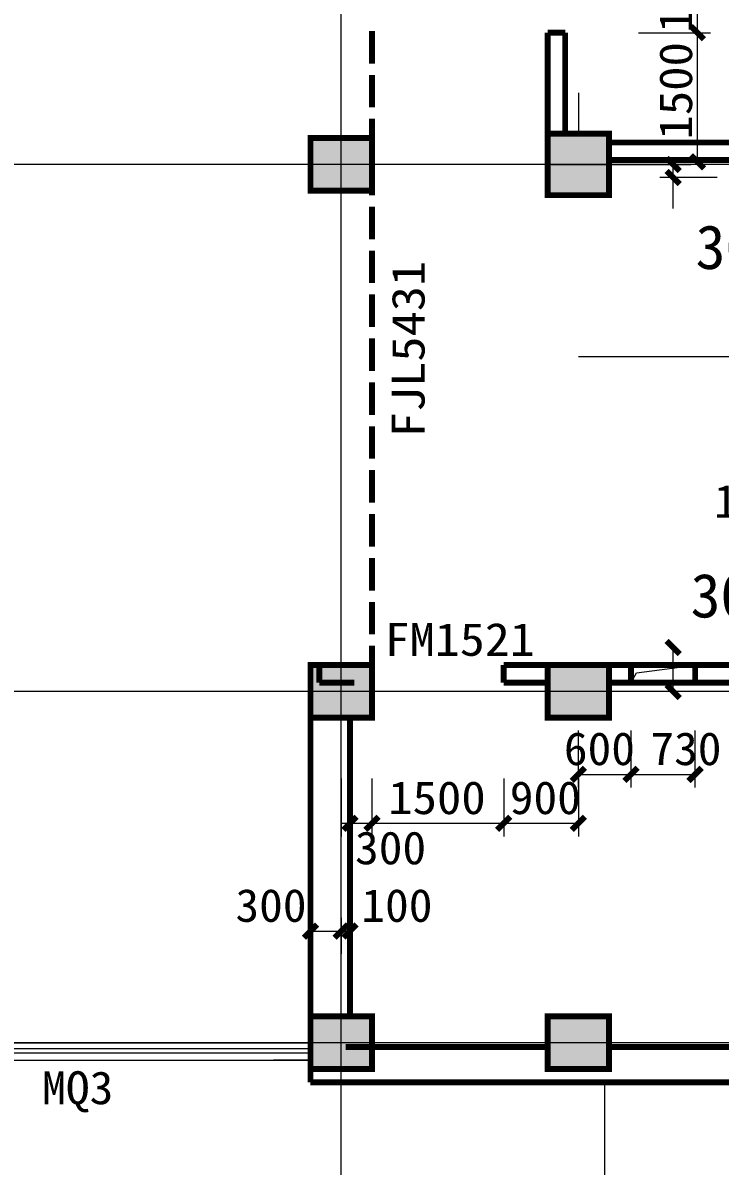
# Model space of a CAD drawing. Extents: x -307567 to 704339, y -10277 to 165507.
# Drawn here: x 159829 to 167769, y 24176 to 37192 of the extents above; entities that cross this region are included whole.
import ezdxf
from ezdxf.enums import TextEntityAlignment as Align

# ---------------------------------------------------------------- set-up
doc = ezdxf.new("R2010")
doc.units = 0
doc.header["$MEASUREMENT"] = 0
doc.layers.add('wode', color=250, linetype='CONTINUOUS', lineweight=0)
doc.layers.add('中文', color=4, linetype='CONTINUOUS')
doc.styles.get("Standard").update_dxf_attribs({"font": 'txt', "height": 3})

msp = doc.modelspace()

# ---------------------------------------------------------------- linework, layer by layer
at = {"layer": 'wode', "color": 0}
for p, q in [((163454.6026, 14532.32064), (163454.6026, 99322.83485)), ((167510.33804, 35580.36533), (167510.33804, 38280.33159)), ((166839.9973, 37080.34659), (167660.33617, 37080.34659)), ((165804.58544, 36395.77415), (165804.58544, 35930.36249)), ((166004.57073, 36395.77415), (166004.57073, 35930.36249)), ((166154.56886, 36395.77415), (166154.56886, 35930.36249)), ((195197.62623, 35580.36533), (118974.00627, 35580.36533)), ((165845.82027, 35580.36533), (167440.02642, 35580.36533)), ((167734.67606, 35580.36533), (167083.67101, 35580.36533)), ((167233.66914, 35080.37464), (167233.66914, 35580.36533)), ((167734.67606, 35430.36721), (167083.67101, 35430.36721)), ((166154.56886, 33394.3926), (168754.56077, 33394.3926)), ((167233.66914, 29580.44148), (167233.66914, 30080.43561)), ((163337.63629, 29880.43773), (163306.14255, 29880.43773)), ((163321.88942, 29880.43773), (163337.63629, 29880.43773)), ((166818.06154, 29790.42421), (167484.55711, 29880.43773)), ((166754.56136, 29680.44099), (166818.06154, 29790.42421)), ((195197.62623, 29580.44148), (118974.00627, 29580.44148)), ((167734.67606, 29580.44148), (167083.67101, 29580.44148)), ((166154.56886, 28486.2432), (166154.56886, 29134.90223)), ((166754.56136, 28486.2432), (166754.56136, 29134.90223)), ((167484.55711, 28486.2432), (167484.55711, 29134.90223)), ((163454.6026, 28588.18932), (163454.6026, 27928.46399)), ((163804.62264, 28588.18932), (163804.62264, 27928.46399)), ((165304.60389, 28588.18932), (165304.60389, 27928.46399)), ((166154.56886, 28636.24132), (166754.56136, 28636.24132)), ((166154.56886, 28588.18932), (166154.56886, 27928.46399)), ((166754.56136, 28636.24132), (167484.55711, 28636.24132)), ((163454.6026, 28078.46211), (164054.5951, 28078.46211)), ((164054.5951, 28078.46211), (165554.57635, 28078.46211)), ((165554.57635, 28078.46211), (166154.56886, 28078.46211)), ((163104.61919, 27001.7891), (163104.61919, 26592.82814)), ((163454.6026, 27001.7891), (163454.6026, 26592.82814)), ((163554.61356, 27001.7891), (163554.61356, 26592.82814)), ((163104.61919, 26851.79097), (163454.6026, 26851.79097)), ((163454.6026, 26851.79097), (163554.61356, 26851.79097)), ((195197.62623, 25580.49186), (118974.00627, 25580.49186)), ((195197.62623, 25580.49186), (118974.00627, 25580.49186)), ((157954.69577, 25580.49186), (163104.61919, 25580.49186)), ((157954.69577, 25515.19154), (163104.61919, 25515.19154)), ((163104.61919, 25580.49186), (162684.61711, 25580.49186)), ((157954.69577, 25465.19179), (163104.61919, 25465.19179)), ((157954.69577, 25380.49398), (163104.61919, 25380.49398)), ((163104.61919, 25380.49398), (162684.61711, 25380.49398)), ((166452.51435, 25130.49748), (166452.51435, 23630.51623))]:
    msp.add_line(p, q, dxfattribs=at)
at = {"layer": 'wode', "color": 0, "const_width": 67.49915}
for points in [[(163804.62264, 36728.75873), (163804.62264, 37099.8631)], [(166004.57073, 37080.34659), (165804.58544, 37080.34659)], [(165804.58544, 37080.34659), (165804.58544, 35844.23991)], [(166004.57073, 35930.36249), (166004.57073, 37080.34659)], [(167435.33898, 37155.34565), (167585.3371, 37005.34752)], [(163804.62264, 36228.76574), (163804.62264, 36599.87011)], [(163804.62264, 35728.77046), (163804.62264, 36099.87483)], [(165804.58544, 35930.36249), (165804.58544, 35230.37276), (166504.58889, 35230.37276), (166504.58889, 35930.36249), (165804.58544, 35930.36249), (165804.58544, 35230.37276)], [(163104.61919, 35880.36158), (163104.61919, 35280.36908), (163804.62264, 35280.36908), (163804.62264, 35880.36158), (163104.61919, 35880.36158), (163104.61919, 35280.36908)], [(166504.58889, 35830.36526), (170654.51261, 35830.36526)], [(167158.67007, 35655.3644), (167308.6682, 35505.36627)], [(167435.33898, 35685.36585), (167585.3371, 35535.36773)], [(163804.62264, 35228.77748), (163804.62264, 35599.88185)], [(166504.58889, 35630.36624), (168554.53886, 35630.36624)], [(167158.67007, 35506.06893), (167308.6682, 35356.07081)], [(163804.62264, 34728.78449), (163804.62264, 35099.88886)], [(163804.62264, 34228.78921), (163804.62264, 34599.89358)], [(163804.62264, 33728.79622), (163804.62264, 34099.90059)], [(163804.62264, 33228.80324), (163804.62264, 33599.90761)], [(163804.62264, 32728.80796), (163804.62264, 33099.91233)], [(163804.62264, 32228.81497), (163804.62264, 32599.91934)], [(163804.62264, 31728.82084), (163804.62264, 32099.92636)], [(163804.62264, 31228.82786), (163804.62264, 31599.93223)], [(163804.62264, 30728.83372), (163804.62264, 31099.93809)], [(163804.62264, 30228.83959), (163804.62264, 30599.94511)], [(163804.62264, 29728.84661), (163804.62264, 30099.95098)], [(167158.67007, 30155.43467), (167308.6682, 30005.43655)], [(163104.61919, 29880.43773), (163104.61919, 29280.44523), (163804.62264, 29280.44523), (163804.62264, 29880.43773), (163104.61919, 29880.43773), (163104.61919, 29280.44523)], [(163604.60073, 29880.43773), (163204.63014, 29880.43773)], [(163204.63014, 29680.44099), (163204.63014, 29880.43773)], [(165304.60389, 29680.44099), (165304.60389, 29880.43773)], [(165304.60389, 29880.43773), (165852.15564, 29880.43773)], [(165804.58544, 29880.43773), (165804.58544, 29280.44523), (166504.58889, 29280.44523), (166504.58889, 29880.43773), (165804.58544, 29880.43773), (165804.58544, 29280.44523)], [(166504.58889, 29880.43773), (168554.53886, 29880.43773)], [(166754.56136, 29880.43773), (166754.56136, 29680.44099)], [(166754.56136, 29880.43773), (166754.56136, 29680.44099)], [(167484.55711, 29680.44099), (167484.55711, 29880.43773)], [(163604.60073, 29680.44099), (163204.63014, 29680.44099)], [(165304.60389, 29680.44099), (165804.58544, 29680.44099)], [(166504.58889, 29680.44099), (168554.53886, 29680.44099)], [(167158.67007, 29655.44054), (167308.6682, 29505.44242)], [(163104.61919, 25130.49748), (163104.61919, 29280.44523)], [(163554.61356, 25880.48811), (163554.61356, 29280.44523)], [(166079.56979, 28561.24226), (166229.56792, 28711.24038)], [(166679.56229, 28561.24226), (166829.56042, 28711.24038)], [(167409.55805, 28561.24226), (167559.55618, 28711.24038)], [(163479.6145, 28003.46305), (163629.61262, 28153.46118)], [(163729.62358, 28003.46305), (163879.62171, 28153.46118)], [(165229.60483, 28003.46305), (165379.60296, 28153.46118)], [(166079.56979, 28003.46305), (166229.56792, 28153.46118)], [(163029.62012, 26776.79191), (163179.61825, 26926.79003)], [(163379.60354, 26776.79191), (163529.60167, 26926.79003)], [(163479.6145, 26776.79191), (163629.61262, 26926.79003)], [(163104.61919, 25880.48811), (163104.61919, 25280.49561), (163804.62264, 25280.49561), (163804.62264, 25880.48811), (163104.61919, 25880.48811), (163104.61919, 25280.49561)], [(165804.58544, 25880.48811), (165804.58544, 25280.49561), (166504.58889, 25280.49561), (166504.58889, 25880.48811), (165804.58544, 25880.48811), (165804.58544, 25280.49561)], [(163504.62639, 25530.4921), (165804.58544, 25530.4921)], [(166504.58889, 25530.4921), (169454.52761, 25530.4921)], [(163104.61919, 25130.49748), (166154.56886, 25130.49748)], [(166154.56886, 25130.49748), (169454.52761, 25130.49748)]]:
    msp.add_lwpolyline(points, dxfattribs=at)
at = {"layer": 'wode', "color": 0}
for points in [[(165804.58544, 35930.36249), (166504.58889, 35930.36249), (165804.58544, 35230.37276), (166504.58889, 35230.37276)], [(163104.61919, 35880.36158), (163804.62264, 35880.36158), (163104.61919, 35280.36908), (163804.62264, 35280.36908)], [(163104.61919, 29880.43773), (163804.62264, 29880.43773), (163104.61919, 29280.44523), (163804.62264, 29280.44523)], [(165804.58544, 29880.43773), (166504.58889, 29880.43773), (165804.58544, 29280.44523), (166504.58889, 29280.44523)], [(163104.61919, 25880.48811), (163804.62264, 25880.48811), (163104.61919, 25280.49561), (163804.62264, 25280.49561)], [(165804.58544, 25880.48811), (166504.58889, 25880.48811), (165804.58544, 25280.49561), (166504.58889, 25280.49561)]]:
    msp.add_solid(points, dxfattribs=at)

# ---------------------------------------------------------------- texts
for s, width, p, p2 in [('1500', 0.986668, (167450.31682, 37080.34659), (167450.31682, 38190.33408)), ('1500', 0.986668, (167450.31682, 35863.36274), (167450.31682, 36973.35024)), ('FJL5431', 0.846315, (164403.91935, 32473.34241), (164403.91935, 34483.31636))]:
    msp.add_text(s, height=374.995313, rotation=90, dxfattribs=dict(at, width=width)).set_placement(p, p2, align=Align.FIT)
for s, width, p, p2 in [('120', 0.99695, (167699.55687, 31557.97413), (168509.56871, 31557.97413)), ('FM1521', 0.912012, (163949.60374, 29985.43596), (165659.60434, 29985.43596)), ('600', 0.925698, (165989.59289, 28741.23955), (166799.56812, 28741.23955)), ('730', 0.863984, (166974.57814, 28741.23955), (167784.55336, 28741.23955)), ('1500', 0.986654, (163989.6301, 28183.46034), (165099.60157, 28183.46034)), ('900', 0.925698, (165373.59717, 28183.46034), (166183.5724, 28183.46034)), ('300', 0.925739, (163611.63189, 27611.89118), (164421.64374, 27611.89118)), ('300', 0.925698, (162249.6372, 26956.7892), (163059.61242, 26956.7892)), ('100', 1.07998, (163683.62806, 26956.7892), (164493.60329, 26956.7892)), ('MQ3', 0.810022, (160049.65249, 24880.50099), (160859.66434, 24880.50099))]:
    msp.add_text(s, height=374.995313, dxfattribs=dict(at, width=width)).set_placement(p, p2, align=Align.FIT)
at = {"layer": '中文', "char_height": 500, "width": 6011.5625187, "attachment_point": 1}
for s, insert in [('{\\fFangSong_GB2312|b1|i0|c134|p49;\\C1;302}', (167489.64596, 34889.34474)), ('{\\fFangSong_GB2312|b1|i0|c134|p49;\\C1;301}', (167432.93283, 30922.02513))]:
    msp.add_mtext(s, dxfattribs=dict(at, insert=insert))

doc.saveas('drawing.dxf')
